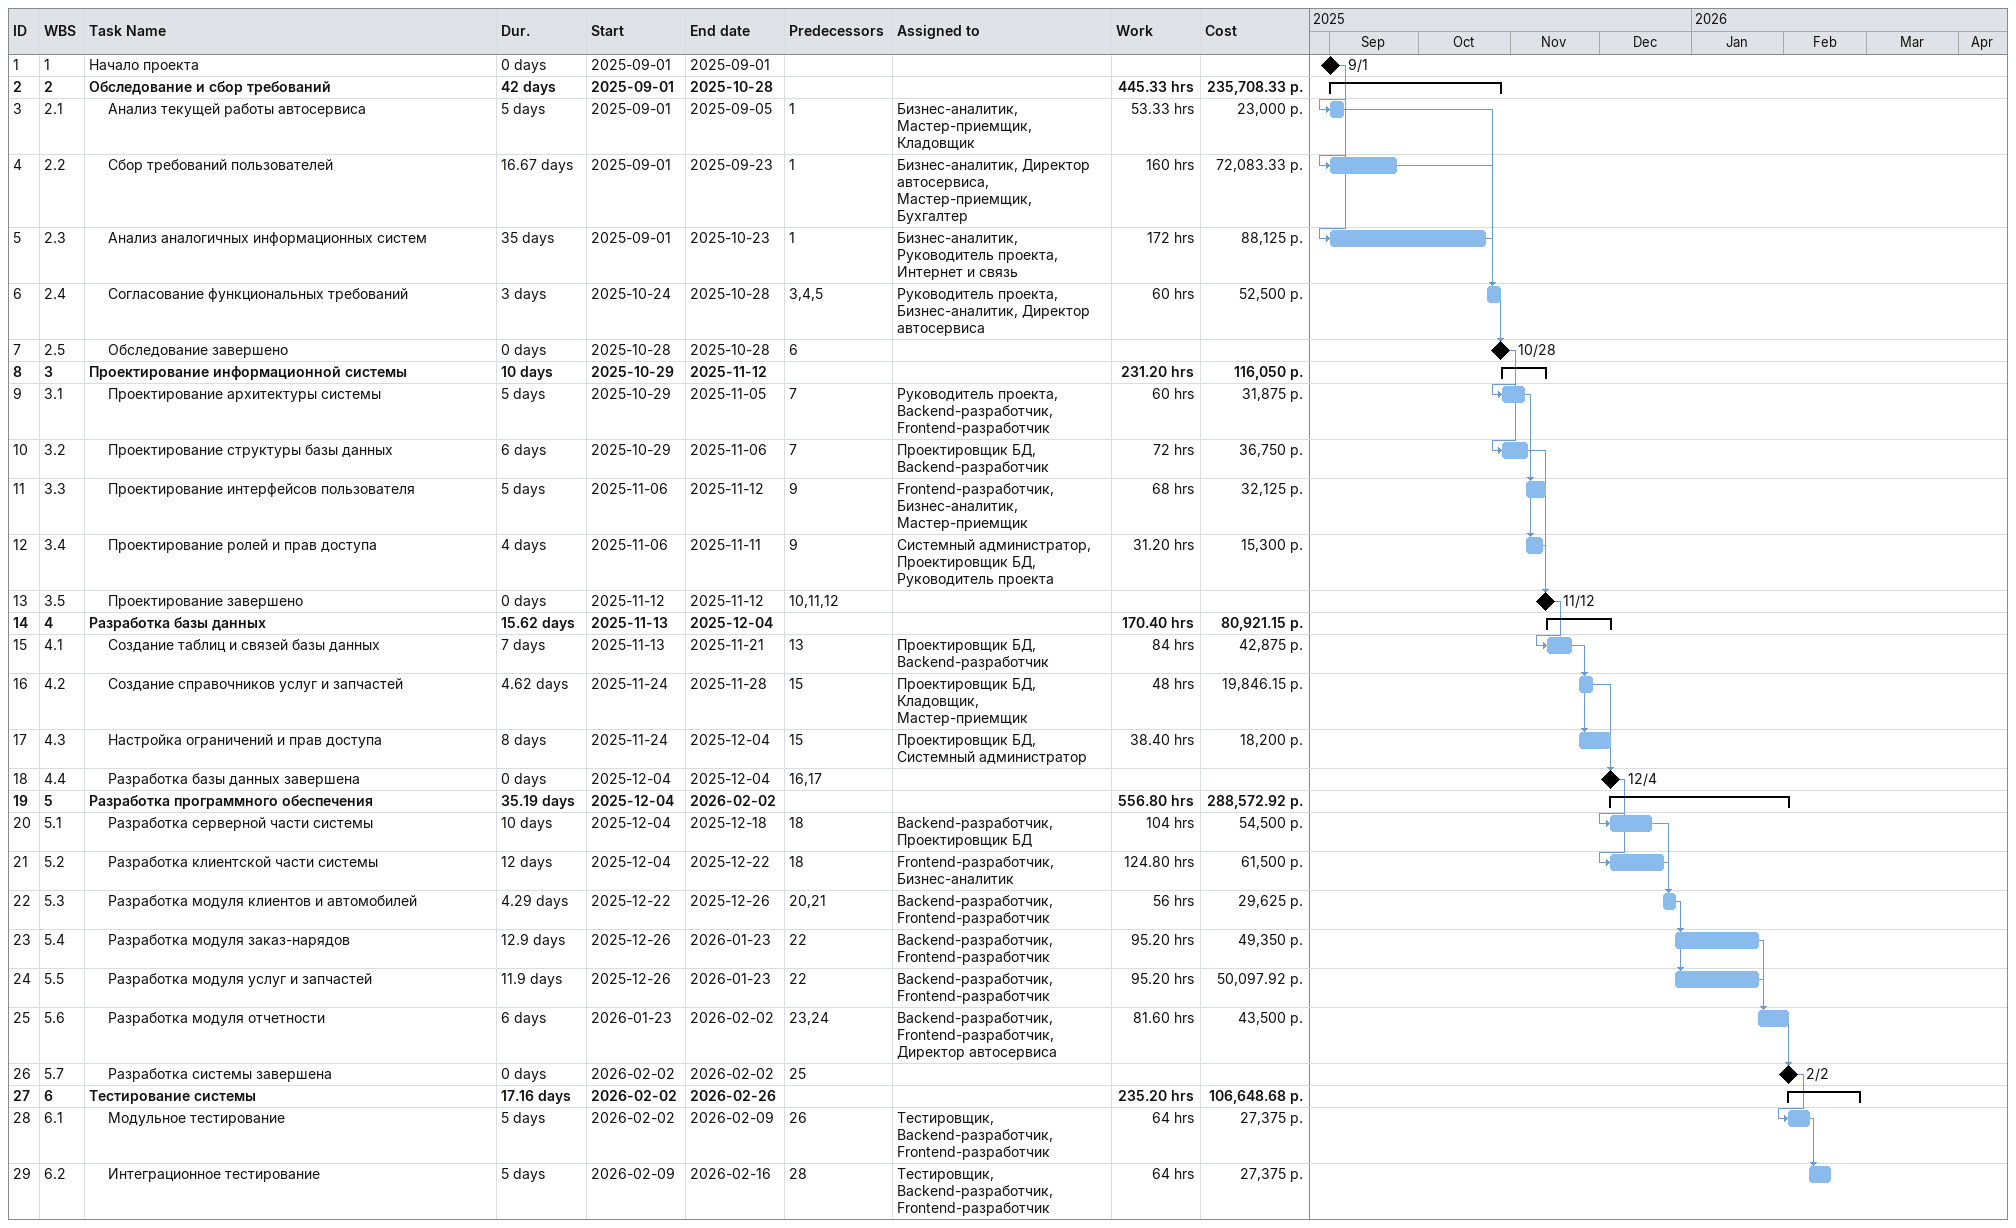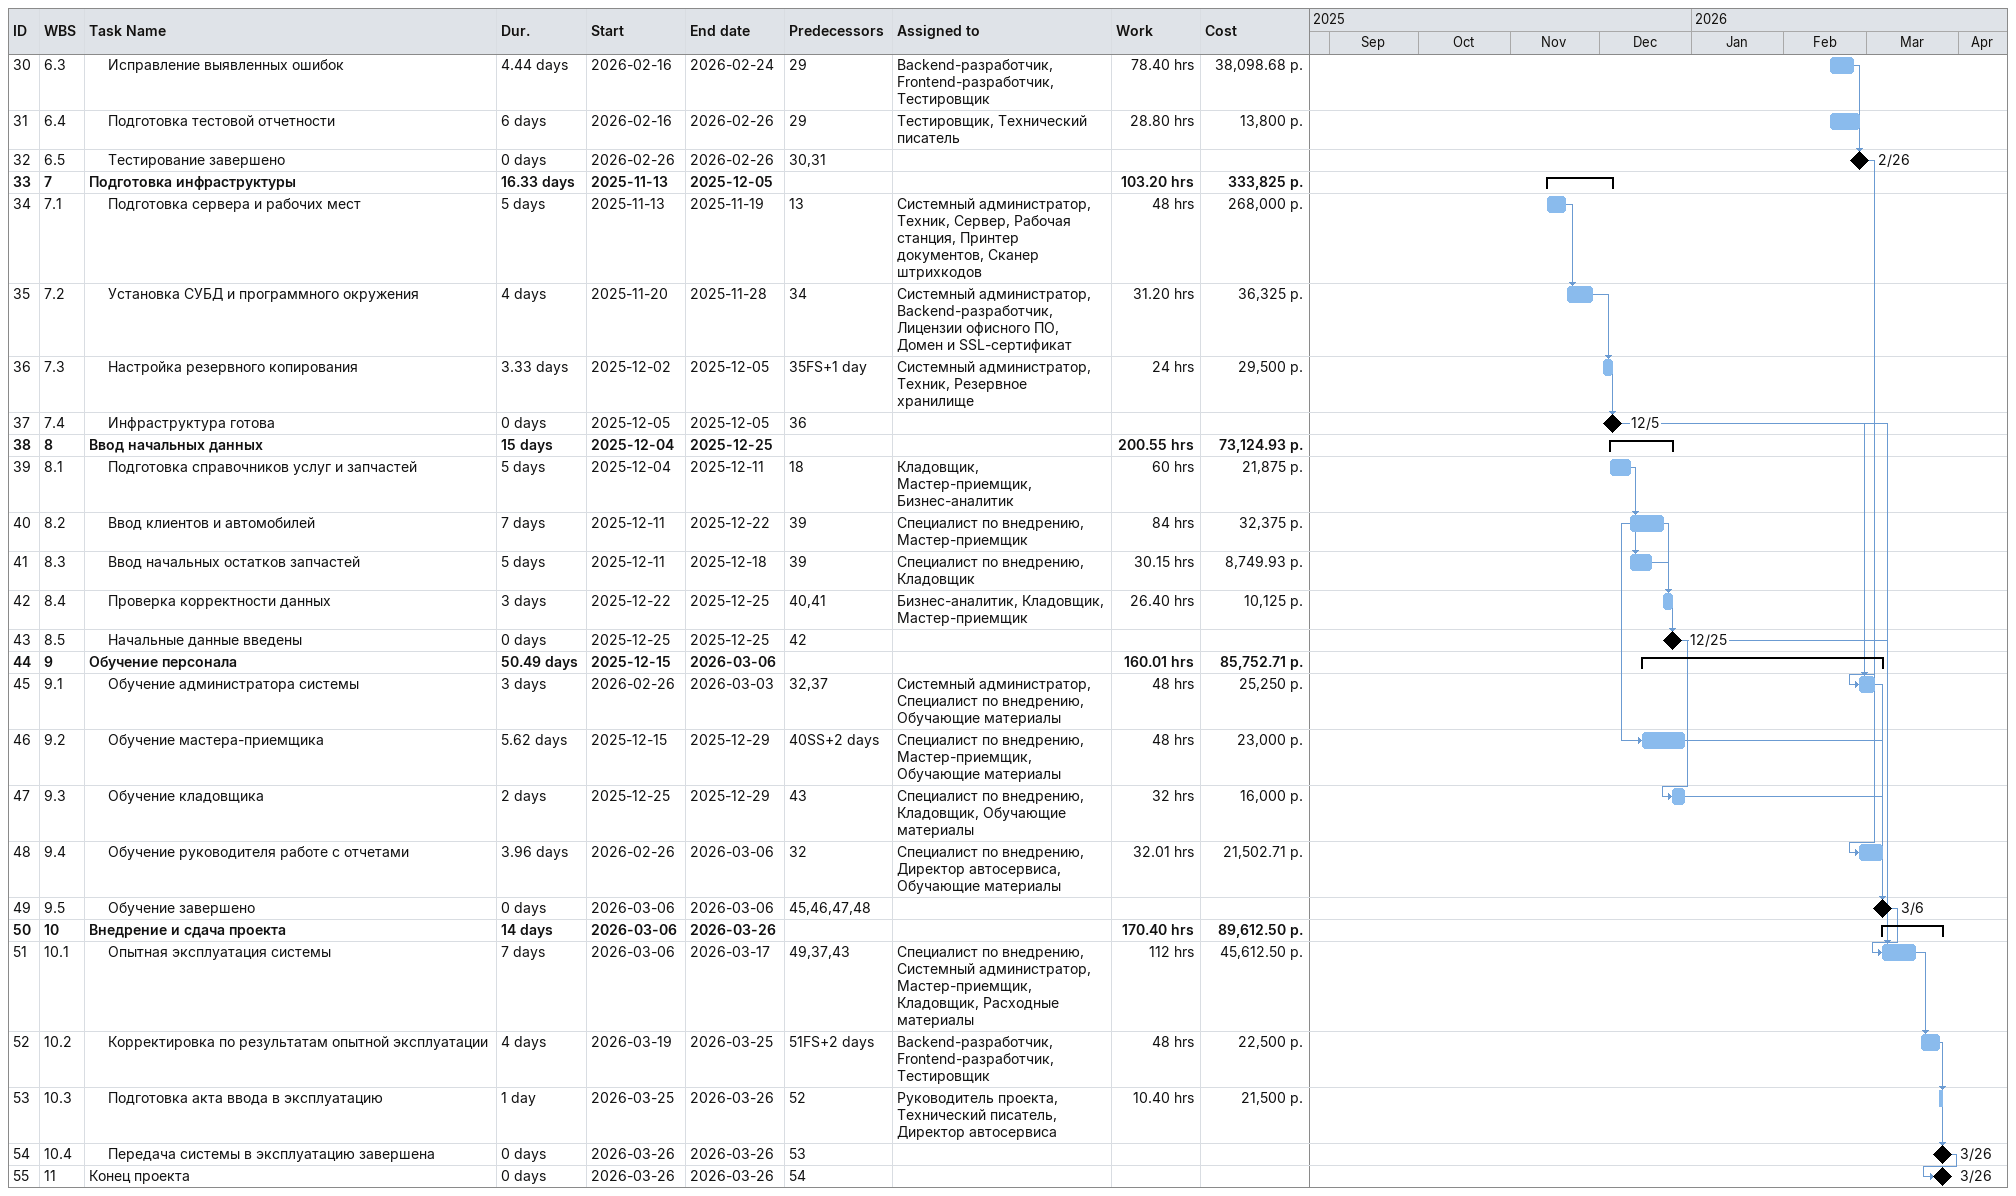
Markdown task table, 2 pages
| ID | WBS | Task | Duration | Start | Finish | Predecessors | Resources | Work (h) | Cost (р.) |
|---|---|---|---|---|---|---|---|---|---|
| 1 | 1 | Начало проекта | 0d | 2025-09-01 | 2025-09-01 |  |  |  |  |
| 2 | 2 | **Обследование и сбор требований** | 42d | 2025-09-01 | 2025-10-28 |  |  | 445.33 | 235708.33 |
| 3 | 2.1 | Анализ текущей работы автосервиса | 5d | 2025-09-01 | 2025-09-05 | 1 | Бизнес-аналитик, Мастер-приемщик, Кладовщик | 53.33 | 23000 |
| 4 | 2.2 | Сбор требований пользователей | 16.67d | 2025-09-01 | 2025-09-23 | 1 | Бизнес-аналитик, Директор автосервиса, Мастер-приемщик, Бухгалтер | 160 | 72083.33 |
| 5 | 2.3 | Анализ аналогичных информационных систем | 35d | 2025-09-01 | 2025-10-23 | 1 | Бизнес-аналитик, Руководитель проекта, Интернет и связь | 172 | 88125 |
| 6 | 2.4 | Согласование функциональных требований | 3d | 2025-10-24 | 2025-10-28 | 3, 4, 5 | Руководитель проекта, Бизнес-аналитик, Директор автосервиса | 60 | 52500 |
| 7 | 2.5 | Обследование завершено | 0d | 2025-10-28 | 2025-10-28 | 6 |  |  |  |
| 8 | 3 | **Проектирование информационной системы** | 10d | 2025-10-29 | 2025-11-12 |  |  | 231.20 | 116050 |
| 9 | 3.1 | Проектирование архитектуры системы | 5d | 2025-10-29 | 2025-11-05 | 7 | Руководитель проекта, Backend-разработчик, Frontend-разработчик | 60 | 31875 |
| 10 | 3.2 | Проектирование структуры базы данных | 6d | 2025-10-29 | 2025-11-06 | 7 | Проектировщик БД, Backend-разработчик | 72 | 36750 |
| 11 | 3.3 | Проектирование интерфейсов пользователя | 5d | 2025-11-06 | 2025-11-12 | 9 | Frontend-разработчик, Бизнес-аналитик, Мастер-приемщик | 68 | 32125 |
| 12 | 3.4 | Проектирование ролей и прав доступа | 4d | 2025-11-06 | 2025-11-11 | 9 | Системный администратор, Проектировщик БД, Руководитель проекта | 31.20 | 15300 |
| 13 | 3.5 | Проектирование завершено | 0d | 2025-11-12 | 2025-11-12 | 10, 11, 12 |  |  |  |
| 14 | 4 | **Разработка базы данных** | 15.62d | 2025-11-13 | 2025-12-04 |  |  | 170.40 | 80921.15 |
| 15 | 4.1 | Создание таблиц и связей базы данных | 7d | 2025-11-13 | 2025-11-21 | 13 | Проектировщик БД, Backend-разработчик | 84 | 42875 |
| 16 | 4.2 | Создание справочников услуг и запчастей | 4.62d | 2025-11-24 | 2025-11-28 | 15 | Проектировщик БД, Кладовщик, Мастер-приемщик | 48 | 19846.15 |
| 17 | 4.3 | Настройка ограничений и прав доступа | 8d | 2025-11-24 | 2025-12-04 | 15 | Проектировщик БД, Системный администратор | 38.40 | 18200 |
| 18 | 4.4 | Разработка базы данных завершена | 0d | 2025-12-04 | 2025-12-04 | 16, 17 |  |  |  |
| 19 | 5 | **Разработка программного обеспечения** | 35.19d | 2025-12-04 | 2026-02-02 |  |  | 556.80 | 288572.92 |
| 20 | 5.1 | Разработка серверной части системы | 10d | 2025-12-04 | 2025-12-18 | 18 | Backend-разработчик, Проектировщик БД | 104 | 54500 |
| 21 | 5.2 | Разработка клиентской части системы | 12d | 2025-12-04 | 2025-12-22 | 18 | Frontend-разработчик, Бизнес-аналитик | 124.80 | 61500 |
| 22 | 5.3 | Разработка модуля клиентов и автомобилей | 4.29d | 2025-12-22 | 2025-12-26 | 20, 21 | Backend-разработчик, Frontend-разработчик | 56 | 29625 |
| 23 | 5.4 | Разработка модуля заказ-нарядов | 12.9d | 2025-12-26 | 2026-01-23 | 22 | Backend-разработчик, Frontend-разработчик | 95.20 | 49350 |
| 24 | 5.5 | Разработка модуля услуг и запчастей | 11.9d | 2025-12-26 | 2026-01-23 | 22 | Backend-разработчик, Frontend-разработчик | 95.20 | 50097.92 |
| 25 | 5.6 | Разработка модуля отчетности | 6d | 2026-01-23 | 2026-02-02 | 23, 24 | Backend-разработчик, Frontend-разработчик, Директор автосервиса | 81.60 | 43500 |
| 26 | 5.7 | Разработка системы завершена | 0d | 2026-02-02 | 2026-02-02 | 25 |  |  |  |
| 27 | 6 | **Тестирование системы** | 17.16d | 2026-02-02 | 2026-02-26 |  |  | 235.20 | 106648.68 |
| 28 | 6.1 | Модульное тестирование | 5d | 2026-02-02 | 2026-02-09 | 26 | Тестировщик, Backend-разработчик, Frontend-разработчик | 64 | 27375 |
| 29 | 6.2 | Интеграционное тестирование | 5d | 2026-02-09 | 2026-02-16 | 28 | Тестировщик, Backend-разработчик, Frontend-разработчик | 64 | 27375 |
| 30 | 6.3 | Исправление выявленных ошибок | 4.44d | 2026-02-16 | 2026-02-24 | 29 | Backend-разработчик, Frontend-разработчик, Тестировщик | 78.40 | 38098.68 |
| 31 | 6.4 | Подготовка тестовой отчетности | 6d | 2026-02-16 | 2026-02-26 | 29 | Тестировщик, Технический писатель | 28.80 | 13800 |
| 32 | 6.5 | Тестирование завершено | 0d | 2026-02-26 | 2026-02-26 | 30, 31 |  |  |  |
| 33 | 7 | **Подготовка инфраструктуры** | 16.33d | 2025-11-13 | 2025-12-05 |  |  | 103.20 | 333825 |
| 34 | 7.1 | Подготовка сервера и рабочих мест | 5d | 2025-11-13 | 2025-11-19 | 13 | Системный администратор, Техник, Сервер, Рабочая станция, Принтер документов, Сканер штрихкодов | 48 | 268000 |
| 35 | 7.2 | Установка СУБД и программного окружения | 4d | 2025-11-20 | 2025-11-28 | 34 | Системный администратор, Backend-разработчик, Лицензии офисного ПО, Домен и SSL-сертификат | 31.20 | 36325 |
| 36 | 7.3 | Настройка резервного копирования | 3.33d | 2025-12-02 | 2025-12-05 | 35FS+1d | Системный администратор, Техник, Резервное хранилище | 24 | 29500 |
| 37 | 7.4 | Инфраструктура готова | 0d | 2025-12-05 | 2025-12-05 | 36 |  |  |  |
| 38 | 8 | **Ввод начальных данных** | 15d | 2025-12-04 | 2025-12-25 |  |  | 200.55 | 73124.93 |
| 39 | 8.1 | Подготовка справочников услуг и запчастей | 5d | 2025-12-04 | 2025-12-11 | 18 | Кладовщик, Мастер-приемщик, Бизнес-аналитик | 60 | 21875 |
| 40 | 8.2 | Ввод клиентов и автомобилей | 7d | 2025-12-11 | 2025-12-22 | 39 | Специалист по внедрению, Мастер-приемщик | 84 | 32375 |
| 41 | 8.3 | Ввод начальных остатков запчастей | 5d | 2025-12-11 | 2025-12-18 | 39 | Специалист по внедрению, Кладовщик | 30.15 | 8749.93 |
| 42 | 8.4 | Проверка корректности данных | 3d | 2025-12-22 | 2025-12-25 | 40, 41 | Бизнес-аналитик, Кладовщик, Мастер-приемщик | 26.40 | 10125 |
| 43 | 8.5 | Начальные данные введены | 0d | 2025-12-25 | 2025-12-25 | 42 |  |  |  |
| 44 | 9 | **Обучение персонала** | 50.49d | 2025-12-15 | 2026-03-06 |  |  | 160.01 | 85752.71 |
| 45 | 9.1 | Обучение администратора системы | 3d | 2026-02-26 | 2026-03-03 | 32, 37 | Системный администратор, Специалист по внедрению, Обучающие материалы | 48 | 25250 |
| 46 | 9.2 | Обучение мастера-приемщика | 5.62d | 2025-12-15 | 2025-12-29 | 40SS+2d | Специалист по внедрению, Мастер-приемщик, Обучающие материалы | 48 | 23000 |
| 47 | 9.3 | Обучение кладовщика | 2d | 2025-12-25 | 2025-12-29 | 43 | Специалист по внедрению, Кладовщик, Обучающие материалы | 32 | 16000 |
| 48 | 9.4 | Обучение руководителя работе с отчетами | 3.96d | 2026-02-26 | 2026-03-06 | 32 | Специалист по внедрению, Директор автосервиса, Обучающие материалы | 32.01 | 21502.71 |
| 49 | 9.5 | Обучение завершено | 0d | 2026-03-06 | 2026-03-06 | 45, 46, 47, 48 |  |  |  |
| 50 | 10 | **Внедрение и сдача проекта** | 14d | 2026-03-06 | 2026-03-26 |  |  | 170.40 | 89612.50 |
| 51 | 10.1 | Опытная эксплуатация системы | 7d | 2026-03-06 | 2026-03-17 | 49, 37, 43 | Специалист по внедрению, Системный администратор, Мастер-приемщик, Кладовщик, Расходные материалы | 112 | 45612.50 |
| 52 | 10.2 | Корректировка по результатам опытной эксплуатации | 4d | 2026-03-19 | 2026-03-25 | 51FS+2d | Backend-разработчик, Frontend-разработчик, Тестировщик | 48 | 22500 |
| 53 | 10.3 | Подготовка акта ввода в эксплуатацию | 1d | 2026-03-25 | 2026-03-26 | 52 | Руководитель проекта, Технический писатель, Директор автосервиса | 10.40 | 21500 |
| 54 | 10.4 | Передача системы в эксплуатацию завершена | 0d | 2026-03-26 | 2026-03-26 | 53 |  |  |  |
| 55 | 11 | Конец проекта | 0d | 2026-03-26 | 2026-03-26 | 54 |  |  |  |
